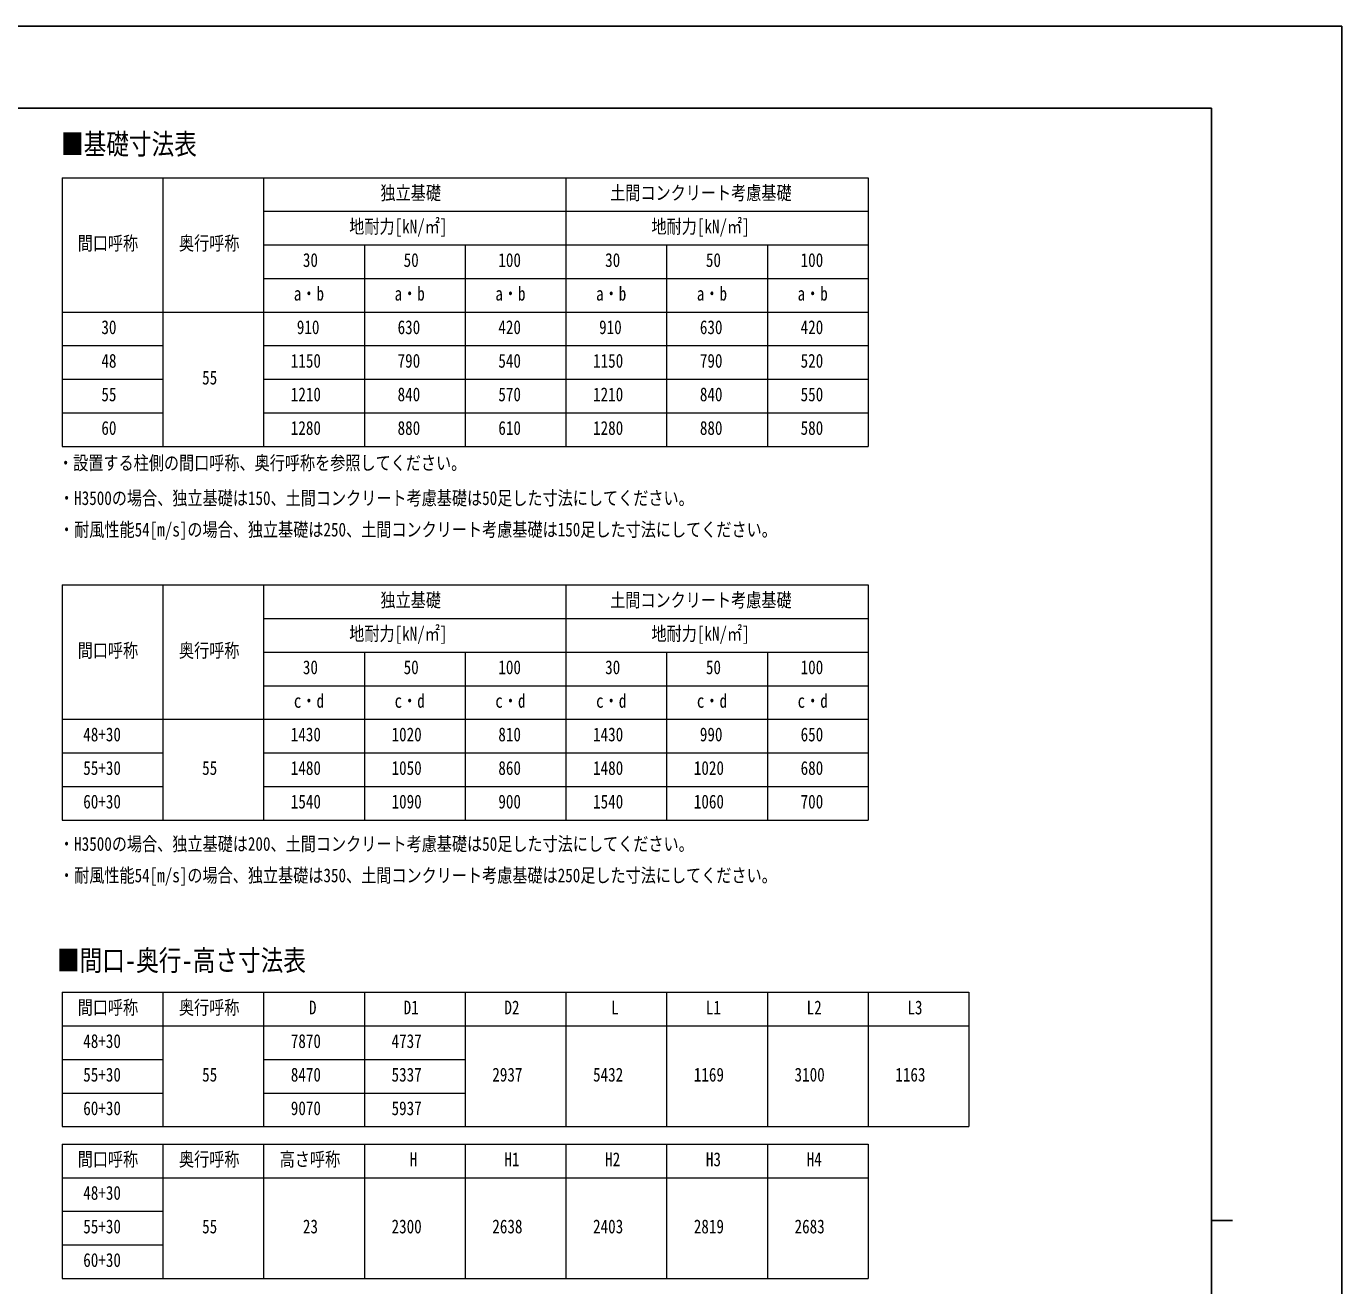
# Model space of a CAD drawing. Units: millimetres, scale not verified. Extents: x -21025 to 21025, y -14850 to 14850.
# Drawn here: x 5358 to 21025, y -151 to 14850 of the extents above; entities that cross this region are included whole.
import ezdxf
from ezdxf.enums import TextEntityAlignment as Align

# ---------------------------------------------------------------- set-up
doc = ezdxf.new("R2010")
doc.units = ezdxf.units.MM
doc.header["$LTSCALE"] = 60
doc.layers.add('0-1_TABLE1', color=7, linetype='Continuous', lineweight=18)
doc.layers.add('0-2_USER1', color=3, linetype='Continuous')
doc.layers.add('0-8_YKK_ZWAK', color=7, linetype='Continuous')
doc.styles.add('ＭＳ ゴシック', font='')
doc.styles.get('ＭＳ ゴシック').set_extended_font_data('MS Gothic')

msp = doc.modelspace()

# ---------------------------------------------------------------- linework, layer by layer
at = {"layer": '0-1_TABLE1'}
for p, q in [((5784.6, 13046.46), (15384.6, 13046.46)), ((5784.6, 13046.46), (5784.6, 9846.46)), ((6984.6, 13046.46), (6984.6, 9846.46)), ((8184.6, 13046.46), (8184.6, 9846.46)), ((11784.6, 13046.46), (11784.6, 9846.46)), ((8184.6, 12646.46), (15384.6, 12646.46)), ((8184.6, 12246.46), (15384.6, 12246.46)), ((9384.6, 12246.46), (9384.6, 9846.46)), ((10584.6, 12246.46), (10584.6, 9846.46)), ((12984.6, 12246.46), (12984.6, 9846.46)), ((14184.6, 12246.46), (14184.6, 9846.46)), ((8184.6, 11846.46), (15384.6, 11846.46)), ((5784.6, 11446.46), (15384.6, 11446.46)), ((5784.6, 11046.46), (6984.6, 11046.46)), ((8184.6, 11046.46), (15384.6, 11046.46)), ((5784.6, 10646.46), (6984.6, 10646.46)), ((8184.6, 10646.46), (15384.6, 10646.46)), ((5784.6, 10246.46), (6984.6, 10246.46)), ((8184.6, 10246.46), (15384.6, 10246.46)), ((5784.6, 8195.99), (15384.6, 8195.99)), ((5784.6, 8195.99), (5784.6, 5395.99)), ((6984.6, 8195.99), (6984.6, 5395.99)), ((8184.6, 8195.99), (8184.6, 5395.99)), ((11784.6, 8195.99), (11784.6, 5395.99)), ((8184.6, 7795.99), (15384.6, 7795.99)), ((8184.6, 7395.99), (15384.6, 7395.99)), ((9384.6, 7395.99), (9384.6, 5395.99)), ((10584.6, 7395.99), (10584.6, 5395.99)), ((12984.6, 7395.99), (12984.6, 5395.99)), ((14184.6, 7395.99), (14184.6, 5395.99)), ((8184.6, 6995.99), (15384.6, 6995.99)), ((5784.6, 6595.99), (15384.6, 6595.99)), ((5784.6, 6195.99), (6984.6, 6195.99)), ((8184.6, 6195.99), (15384.6, 6195.99)), ((5784.6, 5795.99), (6984.6, 5795.99)), ((8184.6, 5795.99), (15384.6, 5795.99)), ((5784.6, 3343.45), (16584.6, 3343.45)), ((5784.6, 3343.45), (5784.6, 1743.45)), ((6984.6, 3343.45), (6984.6, 1743.45)), ((8184.6, 3343.45), (8184.6, 1743.45)), ((9384.6, 3343.45), (9384.6, 1743.45)), ((10584.6, 3343.45), (10584.6, 1743.45)), ((11784.6, 3343.45), (11784.6, 1743.45)), ((12984.6, 3343.45), (12984.6, 1743.45)), ((14184.6, 3343.45), (14184.6, 1743.45)), ((15384.6, 3343.45), (15384.6, 1743.45)), ((16584.6, 3343.45), (16584.6, 1743.45)), ((5784.6, 2943.45), (16584.6, 2943.45)), ((5784.6, 2543.45), (6984.6, 2543.45)), ((8184.6, 2543.45), (10584.6, 2543.45)), ((5784.6, 2143.45), (6984.6, 2143.45)), ((8184.6, 2143.45), (10584.6, 2143.45)), ((5784.6, 1743.45), (16584.6, 1743.45)), ((5784.58, 1535.36), (15384.58, 1535.36)), ((5784.58, 1535.36), (5784.58, -64.64)), ((6984.58, 1535.36), (6984.58, -64.64)), ((8184.58, 1535.36), (8184.58, -64.64)), ((9384.58, 1535.36), (9384.58, -64.64)), ((10584.58, 1535.36), (10584.58, -64.64)), ((11784.58, 1535.36), (11784.58, -64.64)), ((12984.58, 1535.36), (12984.58, -64.64)), ((14184.58, 1535.36), (14184.58, -64.64)), ((15384.58, 1535.36), (15384.58, -64.64)), ((5784.58, 1135.36), (15384.58, 1135.36)), ((5784.58, 735.36), (6984.58, 735.36)), ((5784.58, 335.36), (6984.58, 335.36)), ((5784.58, -64.64), (15384.58, -64.64))]:
    msp.add_line(p, q, dxfattribs=at)
for points in [[(15384.6, 13046.46), (15384.6, 12246.46), (15384.6, 9846.46)], [(5784.6, 9846.46), (6984.6, 9846.46), (8184.6, 9846.46), (15384.6, 9846.46)], [(15384.6, 8195.99), (15384.6, 7395.99), (15384.6, 5395.99)], [(5784.6, 5395.99), (6984.6, 5395.99), (8184.6, 5395.99), (15384.6, 5395.99)]]:
    msp.add_lwpolyline(points, dxfattribs=at)
at = {"layer": '0-8_YKK_ZWAK'}
for p, q in [((19475.1, 13875), (-19524.9, 13875)), ((19475.1, 13875), (19475.1, -12625)), ((19475.1, 625), (19725.1, 625))]:
    msp.add_line(p, q, dxfattribs=at)
msp.add_lwpolyline([(-21025, -14850), (21025, -14850), (21025, 14850), (-21025, 14850)], close=True, dxfattribs=at)

# ---------------------------------------------------------------- texts
at = {"layer": '0-1_TABLE1', "style": 'ＭＳ ゴシック', "width": 0.8}
for s, p in [('独立基礎', (9576.6, 12733.96)), ('土間コンクリート考慮基礎', (12312.6, 12733.96)), ('地耐力[kN/㎡]', (9204.6, 12333.96)), ('地耐力[kN/㎡]', (12804.6, 12333.96)), ('間口呼称', (5970.6, 12133.96)), ('奥行呼称', (7176.6, 12133.96)), ('30', (8652.6, 11933.96)), ('50', (9852.6, 11933.96)), ('100', (10980.6, 11933.96)), ('30', (12252.6, 11933.96)), ('50', (13452.6, 11933.96)), ('100', (14580.6, 11933.96)), ('a・b', (8544.6, 11533.96)), ('a・b', (9744.6, 11533.96)), ('a・b', (10944.6, 11533.96)), ('a・b', (12144.6, 11533.96)), ('a・b', (13344.6, 11533.96)), ('a・b', (14544.6, 11533.96)), ('30', (6252.6, 11133.96)), ('910', (8580.6, 11133.96)), ('630', (9780.6, 11133.96)), ('420', (10980.6, 11133.96)), ('910', (12180.6, 11133.96)), ('630', (13380.6, 11133.96)), ('420', (14580.6, 11133.96)), ('48', (6252.6, 10733.96)), ('1150', (8508.6, 10733.96)), ('790', (9780.6, 10733.96)), ('540', (10980.6, 10733.96)), ('1150', (12108.6, 10733.96)), ('790', (13380.6, 10733.96)), ('520', (14580.6, 10733.96)), ('55', (7452.6, 10533.96)), ('55', (6252.6, 10333.96)), ('1210', (8508.6, 10333.96)), ('840', (9780.6, 10333.96)), ('570', (10980.6, 10333.96)), ('1210', (12108.6, 10333.96)), ('840', (13380.6, 10333.96)), ('550', (14580.6, 10333.96)), ('60', (6252.6, 9933.96)), ('1280', (8508.6, 9933.96)), ('880', (9780.6, 9933.96)), ('610', (10980.6, 9933.96)), ('1280', (12108.6, 9933.96)), ('880', (13380.6, 9933.96)), ('580', (14580.6, 9933.96)), ('独立基礎', (9576.6, 7883.49)), ('土間コンクリート考慮基礎', (12312.6, 7883.49)), ('地耐力[kN/㎡]', (9204.6, 7483.49)), ('地耐力[kN/㎡]', (12804.6, 7483.49)), ('間口呼称', (5970.6, 7283.49)), ('奥行呼称', (7176.6, 7283.49)), ('30', (8652.6, 7083.49)), ('50', (9852.6, 7083.49)), ('100', (10980.6, 7083.49)), ('30', (12252.6, 7083.49)), ('50', (13452.6, 7083.49)), ('100', (14580.6, 7083.49)), ('c・d', (8544.6, 6683.49)), ('c・d', (9744.6, 6683.49)), ('c・d', (10944.6, 6683.49)), ('c・d', (12144.6, 6683.49)), ('c・d', (13344.6, 6683.49)), ('c・d', (14544.6, 6683.49)), ('48+30', (6036.6, 6283.49)), ('1430', (8508.6, 6283.49)), ('1020', (9708.6, 6283.49)), ('810', (10980.6, 6283.49)), ('1430', (12108.6, 6283.49)), ('990', (13380.6, 6283.49)), ('650', (14580.6, 6283.49)), ('55+30', (6036.6, 5883.49)), ('55', (7452.6, 5883.49)), ('1480', (8508.6, 5883.49)), ('1050', (9708.6, 5883.49)), ('860', (10980.6, 5883.49)), ('1480', (12108.6, 5883.49)), ('1020', (13308.6, 5883.49)), ('680', (14580.6, 5883.49)), ('60+30', (6036.6, 5483.49)), ('1540', (8508.6, 5483.49)), ('1090', (9708.6, 5483.49)), ('900', (10980.6, 5483.49)), ('1540', (12108.6, 5483.49)), ('1060', (13308.6, 5483.49)), ('700', (14580.6, 5483.49)), ('間口呼称', (5970.6, 3030.95)), ('奥行呼称', (7176.6, 3030.95)), ('D', (8724.6, 3030.95)), ('D1', (9852.6, 3030.95)), ('D2', (11052.6, 3030.95)), ('L', (12324.6, 3030.95)), ('L1', (13452.6, 3030.95)), ('L2', (14652.6, 3030.95)), ('L3', (15852.6, 3030.95)), ('48+30', (6036.6, 2630.95)), ('7870', (8508.6, 2630.95)), ('4737', (9708.6, 2630.95)), ('55+30', (6036.6, 2230.95)), ('55', (7452.6, 2230.95)), ('8470', (8508.6, 2230.95)), ('5337', (9708.6, 2230.95)), ('2937', (10908.6, 2230.95)), ('5432', (12108.6, 2230.95)), ('1169', (13308.6, 2230.95)), ('3100', (14508.6, 2230.95)), ('1163', (15708.6, 2230.95)), ('60+30', (6036.6, 1830.95)), ('9070', (8508.6, 1830.95)), ('5937', (9708.6, 1830.95)), ('間口呼称', (5970.58, 1222.86)), ('奥行呼称', (7176.58, 1222.86)), ('高さ呼称', (8376.58, 1222.86)), ('H', (9924.58, 1222.86)), ('H1', (11052.58, 1222.86)), ('H2', (12252.58, 1222.86)), ('H3', (13452.58, 1222.86)), ('H4', (14652.58, 1222.86)), ('48+30', (6036.58, 822.86)), ('55+30', (6036.58, 422.86)), ('55', (7452.58, 422.86)), ('23', (8652.58, 422.86)), ('2300', (9708.58, 422.86)), ('2638', (10908.58, 422.86)), ('2403', (12108.58, 422.86)), ('2819', (13308.58, 422.86)), ('2683', (14508.58, 422.86)), ('60+30', (6036.58, 22.86))]:
    msp.add_text(s, height=165, dxfattribs=at).set_placement(p, align=Align.BOTTOM_LEFT)
at = {"layer": '0-2_USER1', "style": 'ＭＳ ゴシック', "width": 0.8}
for s, height, p in [('■基礎寸法表', 247.1, (5771.93, 13249.29)), ('・設置する柱側の間口呼称、奥行呼称を参照してください。', 165, (5737, 9517.26)), ('・H3500の場合、独立基礎は150、土間コンクリート考慮基礎は50足した寸法にしてください。', 165, (5747.98, 9098.48)), ('・耐風性能54[m/s]の場合、独立基礎は250、土間コンクリート考慮基礎は150足した寸法にしてください。', 165, (5747.98, 8723.48)), ('・H3500の場合、独立基礎は200、土間コンクリート考慮基礎は50足した寸法にしてください。', 165, (5747.98, 4979.55)), ('・耐風性能54[m/s]の場合、独立基礎は350、土間コンクリート考慮基礎は250足した寸法にしてください。', 165, (5747.98, 4604.55)), ('■間口-奥行-高さ寸法表', 247.1, (5723.47, 3526))]:
    msp.add_text(s, height=height, dxfattribs=at).set_placement(p, align=Align.BOTTOM_LEFT)

doc.saveas('drawing.dxf')
